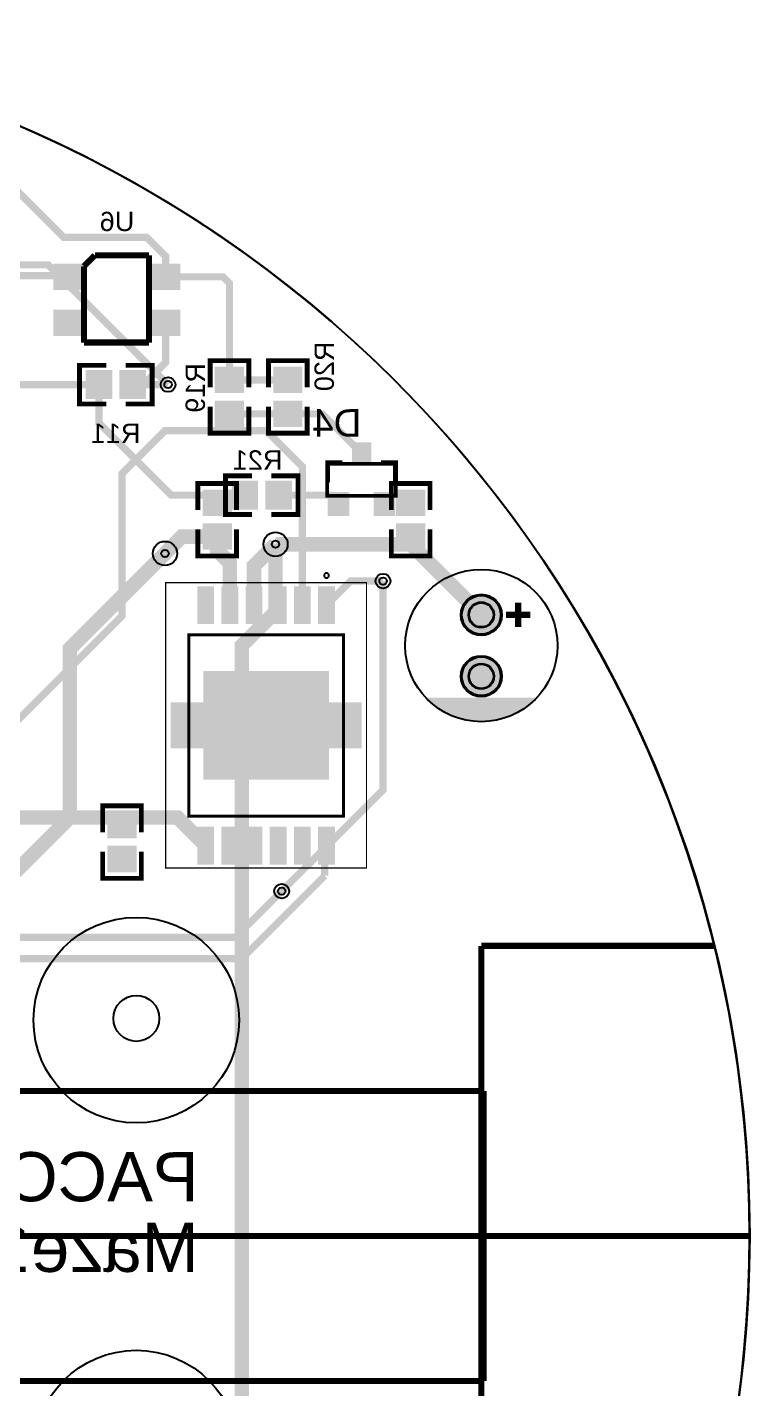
# Model space of a CAD drawing. Header units: millimetres. Extents: x 0 to 100, y 0 to 100.
# Drawn here: x 70.1 to 100.1, y 43.7 to 100 of the extents above; entities that cross this region are included whole.
import ezdxf

# ---------------------------------------------------------------- set-up
doc = ezdxf.new("R2010")
doc.units = ezdxf.units.MM
for name, color, linetype, true_color in [('BoardOutLine', 7, 'Continuous', 0xff00ff), ('BottomLayer', 7, 'Continuous', 0x0000ff), ('BottomPasteMaskLayer', 7, 'Continuous', 0x800000), ('BottomSilkLayer', 7, 'Continuous', 0x66cc33), ('BottomSolderMaskLayer', 7, 'Continuous', 0xaa00ff), ('Document', 7, 'Continuous', 0xffffff), ('Hole', 7, 'Continuous', 0x222222), ('Multi-Layer', 7, 'Continuous', 0xc0c0c0), ('TopLayer', 7, 'Continuous', 0xff0000), ('TopPasteMaskLayer', 7, 'Continuous', 0x808080), ('TopSilkLayer', 7, 'Continuous', 0xffcc00), ('TopSolderMaskLayer', 7, 'Continuous', 0x800080)]:
    doc.layers.add(name, color=color, linetype=linetype, true_color=true_color)
doc.styles.get("Standard").update_dxf_attribs({"font": 'arial.ttf'})

msp = doc.modelspace()

# ---------------------------------------------------------------- hatches: boundary and pattern name
at = {"layer": 'BottomLayer'}
for points in [[(72.3575896000001, 89.17482800000005), (72.3575896000001, 90.17558800000006), (71.25776959999996, 90.17558800000006), (71.25776959999996, 89.17482800000005)], [(76.39491959999998, 89.17482800000005), (76.39491959999998, 90.17558800000006), (75.29636960000005, 90.17558800000006), (75.29636960000005, 89.17482800000005)], [(72.3575896000001, 87.26982799999996), (72.3575896000001, 88.27058799999998), (71.25776959999996, 88.27058799999998), (71.25776959999996, 87.26982799999996)], [(76.39491959999998, 87.26982799999996), (76.39491959999998, 88.27058799999998), (75.29636960000005, 88.27058799999998), (75.29636960000005, 87.26982799999996)], [(72.58690080000008, 84.66701380000006), (73.58689879999986, 84.66701380000006), (73.58689879999986, 85.76701160000005), (72.58690080000008, 85.76701160000005)], [(73.986898, 84.66701380000006), (74.986896, 84.66701380000006), (74.986896, 85.76701160000005), (73.986898, 85.76701160000005)], [(77.93601380000007, 85.90909920000001), (77.93601380000007, 84.90910120000001), (79.03601160000005, 84.90910120000001), (79.03601160000005, 85.90909920000001)], [(80.34901380000008, 85.90909920000001), (80.34901380000008, 84.90910120000001), (81.44901159999984, 84.90910120000001), (81.44901159999984, 85.90909920000001)], [(77.93601380000007, 84.5091020000001), (77.93601380000007, 83.50910399999998), (79.03601160000005, 83.50910399999998), (79.03601160000005, 84.5091020000001)], [(80.34901380000008, 84.5091020000001), (80.34901380000008, 83.50910399999998), (81.44901159999984, 83.50910399999998), (81.44901159999984, 84.5091020000001)], [(84.34704999999997, 82.82990800000005), (83.54695000000004, 82.82990800000005), (83.54695000000004, 81.9299860000001), (84.34704999999997, 81.9299860000001)], [(78.62092480000013, 80.09501380000006), (79.62092280000013, 80.09501380000006), (79.62092280000013, 81.19501160000004), (78.62092480000013, 81.19501160000004)], [(80.02092199999981, 80.09501380000006), (81.02091999999982, 80.09501380000006), (81.02091999999982, 81.19501160000004), (80.02092199999981, 81.19501160000004)], [(83.39709000000005, 80.73009000000002), (82.59699000000012, 80.73009000000002), (82.59699000000012, 79.82991400000014), (83.39709000000005, 79.82991400000014)], [(85.29700999999989, 80.73009000000002), (84.49690999999996, 80.73009000000002), (84.49690999999996, 79.82991400000014), (85.29700999999989, 79.82991400000014)]]:
    msp.add_hatch(color=256, dxfattribs=at).paths.add_polyline_path(points)
at = {"layer": 'BottomPasteMaskLayer'}
for points in [[(72.3575896000001, 89.17482800000005), (72.3575896000001, 90.17558800000006), (71.25776959999996, 90.17558800000006), (71.25776959999996, 89.17482800000005)], [(76.39491959999998, 89.17482800000005), (76.39491959999998, 90.17558800000006), (75.29636960000005, 90.17558800000006), (75.29636960000005, 89.17482800000005)], [(72.3575896000001, 87.26982799999996), (72.3575896000001, 88.27058799999998), (71.25776959999996, 88.27058799999998), (71.25776959999996, 87.26982799999996)], [(76.39491959999998, 87.26982799999996), (76.39491959999998, 88.27058799999998), (75.29636960000005, 88.27058799999998), (75.29636960000005, 87.26982799999996)], [(72.58690080000008, 84.66701380000006), (73.58689879999986, 84.66701380000006), (73.58689879999986, 85.76701160000005), (72.58690080000008, 85.76701160000005)], [(73.986898, 84.66701380000006), (74.986896, 84.66701380000006), (74.986896, 85.76701160000005), (73.986898, 85.76701160000005)], [(77.93601380000007, 85.90909920000001), (77.93601380000007, 84.90910120000001), (79.03601160000005, 84.90910120000001), (79.03601160000005, 85.90909920000001)], [(80.34901380000008, 85.90909920000001), (80.34901380000008, 84.90910120000001), (81.44901159999984, 84.90910120000001), (81.44901159999984, 85.90909920000001)], [(77.93601380000007, 84.5091020000001), (77.93601380000007, 83.50910399999998), (79.03601160000005, 83.50910399999998), (79.03601160000005, 84.5091020000001)], [(80.34901380000008, 84.5091020000001), (80.34901380000008, 83.50910399999998), (81.44901159999984, 83.50910399999998), (81.44901159999984, 84.5091020000001)], [(78.62092480000013, 80.09501380000006), (79.62092280000013, 80.09501380000006), (79.62092280000013, 81.19501160000004), (78.62092480000013, 81.19501160000004)], [(80.02092199999981, 80.09501380000006), (81.02091999999982, 80.09501380000006), (81.02091999999982, 81.19501160000004), (80.02092199999981, 81.19501160000004)], [(83.39709000000005, 80.73009000000002), (82.59699000000012, 80.73009000000002), (82.59699000000012, 79.82991400000014), (83.39709000000005, 79.82991400000014)], [(85.29700999999989, 80.73009000000002), (84.49690999999996, 80.73009000000002), (84.49690999999996, 79.82991400000014), (85.29700999999989, 79.82991400000014)]]:
    msp.add_hatch(color=256, dxfattribs=at).paths.add_polyline_path(points)
at = {"layer": 'BottomSolderMaskLayer'}
for points in [[(72.41342834111663, 89.12860351963047), (72.41342834111663, 90.22181248036964), (71.20195148832511, 90.22181248036964), (71.20195148832511, 89.12860351963047)], [(76.45068098071044, 89.12860351963047), (76.45068098071044, 90.22181248036964), (75.24060306192894, 90.22181248036964), (75.24060306192894, 89.12860351963047)], [(72.41342834111663, 87.2236035196305), (72.41342834111663, 88.31681248036955), (71.20195148832511, 88.31681248036955), (71.20195148832511, 87.2236035196305)], [(76.45068098071044, 87.2236035196305), (76.45068098071044, 88.31681248036955), (75.24060306192894, 88.31681248036955), (75.24060306192894, 87.2236035196305)], [(72.53609305806447, 84.61621497302053), (73.63769105806443, 84.61621497302053), (73.63769105806443, 85.81781277302059), (72.53609305806447, 85.81781277302059)], [(73.93608509677404, 84.61621497302053), (75.03768309677423, 84.61621497302053), (75.03768309677423, 85.81781277302059), (73.93608509677404, 85.81781277302059)], [(77.88013509032282, 85.95528805630511), (77.88013509032282, 84.86292641994146), (79.09189289032258, 84.86292641994146), (79.09189289032258, 85.95528805630511)], [(80.29313509032283, 85.95528805630511), (80.29313509032283, 84.86292641994146), (81.5048928903226, 84.86292641994146), (81.5048928903226, 85.95528805630511)], [(77.88013509032282, 84.55529554838722), (77.88013509032282, 83.46293391202346), (79.09189289032258, 83.46293391202346), (79.09189289032258, 84.55529554838722)], [(80.29313509032283, 84.55529554838722), (80.29313509032283, 83.46293391202346), (81.5048928903226, 83.46293391202346), (81.5048928903226, 84.55529554838722)], [(78.57011705806451, 80.04421497302053), (79.6717150580647, 80.04421497302053), (79.6717150580647, 81.24581277302059), (78.57011705806451, 81.24581277302059)], [(79.97010909677408, 80.04421497302053), (81.07170709677405, 80.04421497302053), (81.07170709677405, 81.24581277302059), (79.97010909677408, 81.24581277302059)], [(83.44789161274969, 80.78089143344903), (82.54618838725048, 80.78089143344903), (82.54618838725048, 79.77911256655113), (83.44789161274969, 79.77911256655113)], [(85.34781161274952, 80.78089143344903), (84.44610838725032, 80.78089143344903), (84.44610838725032, 79.77911256655113), (85.34781161274952, 79.77911256655113)], [(88.04920159999998, 75.69200000000001, 1), (89.75079839999998, 75.69200000000001, 1)], [(88.04920159999998, 73.15200000000004, 1), (89.75079839999998, 73.15200000000004, 1)]]:
    msp.add_hatch(color=256, dxfattribs=at).paths.add_polyline_path(points)
at = {"layer": 'Document'}
for points in [[(79.80009439999992, 73.22007200000007), (77.54990839999994, 73.22007200000007), (77.54990839999994, 71.31989799999997), (79.80009439999992, 71.31989799999997)], [(82.45007640000006, 73.22007200000007), (80.19989039999984, 73.22007200000007), (80.19989039999984, 71.31989799999997), (82.45007640000006, 71.31989799999997)], [(77.15011240000001, 71.92010000000005), (76.19989840000005, 71.92010000000005), (76.19989840000005, 70.31990000000008), (77.15011240000001, 70.31990000000008)], [(83.80008639999994, 71.92010000000005), (82.84987239999998, 71.92010000000005), (82.84987239999998, 70.31990000000008), (83.80008639999994, 70.31990000000008)], [(79.80009439999992, 70.92010200000004), (77.54990839999994, 70.92010200000004), (77.54990839999994, 69.01992800000005), (79.80009439999992, 69.01992800000005)], [(82.45007640000006, 70.92010200000004), (80.19989039999984, 70.92010200000004), (80.19989039999984, 69.01992800000005), (82.45007640000006, 69.01992800000005)]]:
    msp.add_hatch(color=256, dxfattribs=at).paths.add_polyline_path(points)
at = {"layer": 'Multi-Layer'}
for points in [[(88.10000159999997, 75.69200000000001, 1), (89.69999839999998, 75.69200000000001, 1)], [(88.10000159999997, 73.15200000000004, 1), (89.69999839999998, 73.15200000000004, 1)]]:
    msp.add_hatch(color=256, dxfattribs=at).paths.add_polyline_path(points)
at = {"layer": 'TopLayer'}
for points in [[(78.52798619999987, 80.82909920000009), (78.52798619999987, 79.82910120000008), (77.42798840000012, 79.82910120000008), (77.42798840000012, 80.82909920000009)], [(85.4290138, 79.82889799999998), (85.4290138, 80.8288960000001), (86.52901159999999, 80.8288960000001), (86.52901159999999, 79.82889799999998)], [(78.52798619999987, 79.42910200000006), (78.52798619999987, 78.42910400000005), (77.42798840000012, 78.42910400000005), (77.42798840000012, 79.42910200000006)], [(85.4290138, 78.42890080000006), (85.4290138, 79.42889880000007), (86.52901159999999, 79.42889880000007), (86.52901159999999, 78.42890080000006)], [(77.82511740000007, 76.77010299999995), (77.82511740000007, 75.42009300000007), (77.17513139999994, 75.42009300000007), (77.17513139999994, 76.77010299999995)], [(78.82486140000003, 76.77010299999995), (78.82486140000003, 75.42009300000007), (78.1748753999999, 75.42009300000007), (78.1748753999999, 76.77010299999995)], [(79.82485940000004, 76.77010299999995), (79.82485940000004, 75.42009300000007), (79.17487339999991, 75.42009300000007), (79.17487339999991, 76.77010299999995)], [(80.82511140000008, 76.77010299999995), (80.82511140000008, 75.42009300000007), (80.17512539999996, 75.42009300000007), (80.17512539999996, 76.77010299999995)], [(81.82510939999986, 76.77010299999995), (81.82510939999986, 75.42009300000007), (81.17512339999996, 75.42009300000007), (81.17512339999996, 76.77010299999995)], [(82.82485339999982, 76.77010299999995), (82.82485339999982, 75.42009300000007), (82.17486740000015, 75.42009300000007), (82.17486740000015, 76.77010299999995)], [(77.4500863999998, 68.92010600000003), (77.4500863999998, 73.31989400000009), (82.54989839999996, 73.31989400000009), (82.54989839999996, 68.92010600000003)], [(76.10007639999992, 72.01992200000007), (77.4500863999998, 72.01992200000007), (77.4500863999998, 70.22007800000006), (76.10007639999992, 70.22007800000006)], [(82.54989839999996, 72.01992200000007), (83.89990839999984, 72.01992200000007), (83.89990839999984, 70.22007800000006), (82.54989839999996, 70.22007800000006)], [(73.49101380000013, 66.49389799999994), (73.49101380000013, 67.49389600000006), (74.59101159999989, 67.49389600000006), (74.59101159999989, 66.49389799999994)], [(77.17513139999994, 65.46989700000006), (77.17513139999994, 66.81990699999994), (77.82511740000007, 66.81990699999994), (77.82511740000007, 65.46989700000006)], [(78.1748753999999, 65.46989700000006), (78.1748753999999, 66.81990699999994), (78.82486140000003, 66.81990699999994), (78.82486140000003, 65.46989700000006)], [(79.17487339999991, 65.46989700000006), (79.17487339999991, 66.81990699999994), (79.82485940000004, 66.81990699999994), (79.82485940000004, 65.46989700000006)], [(80.17512539999996, 65.46989700000006), (80.17512539999996, 66.81990699999994), (80.82511140000008, 66.81990699999994), (80.82511140000008, 65.46989700000006)], [(81.17512339999996, 65.46989700000006), (81.17512339999996, 66.81990699999994), (81.82510939999986, 66.81990699999994), (81.82510939999986, 65.46989700000006)], [(82.17486740000015, 65.46989700000006), (82.17486740000015, 66.81990699999994), (82.82485339999982, 66.81990699999994), (82.82485339999982, 65.46989700000006)], [(73.49101380000013, 65.09390080000003), (73.49101380000013, 66.09389880000003), (74.59101159999989, 66.09389880000003), (74.59101159999989, 65.09390080000003)]]:
    msp.add_hatch(color=256, dxfattribs=at).paths.add_polyline_path(points)
at = {"layer": 'TopPasteMaskLayer'}
for points in [[(78.52798619999987, 80.82909920000009), (78.52798619999987, 79.82910120000008), (77.42798840000012, 79.82910120000008), (77.42798840000012, 80.82909920000009)], [(85.4290138, 79.82889799999998), (85.4290138, 80.8288960000001), (86.52901159999999, 80.8288960000001), (86.52901159999999, 79.82889799999998)], [(78.52798619999987, 79.42910200000006), (78.52798619999987, 78.42910400000005), (77.42798840000012, 78.42910400000005), (77.42798840000012, 79.42910200000006)], [(85.4290138, 78.42890080000006), (85.4290138, 79.42889880000007), (86.52901159999999, 79.42889880000007), (86.52901159999999, 78.42890080000006)], [(77.82511740000007, 76.77010299999995), (77.82511740000007, 75.42009300000007), (77.17513139999994, 75.42009300000007), (77.17513139999994, 76.77010299999995)], [(78.82486140000003, 76.77010299999995), (78.82486140000003, 75.42009300000007), (78.1748753999999, 75.42009300000007), (78.1748753999999, 76.77010299999995)], [(79.82485940000004, 76.77010299999995), (79.82485940000004, 75.42009300000007), (79.17487339999991, 75.42009300000007), (79.17487339999991, 76.77010299999995)], [(80.82511140000008, 76.77010299999995), (80.82511140000008, 75.42009300000007), (80.17512539999996, 75.42009300000007), (80.17512539999996, 76.77010299999995)], [(81.82510939999986, 76.77010299999995), (81.82510939999986, 75.42009300000007), (81.17512339999996, 75.42009300000007), (81.17512339999996, 76.77010299999995)], [(82.82485339999982, 76.77010299999995), (82.82485339999982, 75.42009300000007), (82.17486740000015, 75.42009300000007), (82.17486740000015, 76.77010299999995)], [(77.4500863999998, 68.92010600000003), (77.4500863999998, 73.31989400000009), (82.54989839999996, 73.31989400000009), (82.54989839999996, 68.92010600000003)], [(76.10007639999992, 72.01992200000007), (77.4500863999998, 72.01992200000007), (77.4500863999998, 70.22007800000006), (76.10007639999992, 70.22007800000006)], [(82.54989839999996, 72.01992200000007), (83.89990839999984, 72.01992200000007), (83.89990839999984, 70.22007800000006), (82.54989839999996, 70.22007800000006)], [(73.49101380000013, 66.49389799999994), (73.49101380000013, 67.49389600000006), (74.59101159999989, 67.49389600000006), (74.59101159999989, 66.49389799999994)], [(77.17513139999994, 65.46989700000006), (77.17513139999994, 66.81990699999994), (77.82511740000007, 66.81990699999994), (77.82511740000007, 65.46989700000006)], [(78.1748753999999, 65.46989700000006), (78.1748753999999, 66.81990699999994), (78.82486140000003, 66.81990699999994), (78.82486140000003, 65.46989700000006)], [(79.17487339999991, 65.46989700000006), (79.17487339999991, 66.81990699999994), (79.82485940000004, 66.81990699999994), (79.82485940000004, 65.46989700000006)], [(80.17512539999996, 65.46989700000006), (80.17512539999996, 66.81990699999994), (80.82511140000008, 66.81990699999994), (80.82511140000008, 65.46989700000006)], [(81.17512339999996, 65.46989700000006), (81.17512339999996, 66.81990699999994), (81.82510939999986, 66.81990699999994), (81.82510939999986, 65.46989700000006)], [(82.17486740000015, 65.46989700000006), (82.17486740000015, 66.81990699999994), (82.82485339999982, 66.81990699999994), (82.82485339999982, 65.46989700000006)], [(73.49101380000013, 65.09390080000003), (73.49101380000013, 66.09389880000003), (74.59101159999989, 66.09389880000003), (74.59101159999989, 65.09390080000003)]]:
    msp.add_hatch(color=256, dxfattribs=at).paths.add_polyline_path(points)
at = {"layer": 'TopSilkLayer'}
msp.add_hatch(color=256, dxfattribs=at).paths.add_polyline_path([(91.18600000000004, 72.26300000000003), (91.13213430702615, 72.2048554460938), (91.07679015872543, 72.14811633015631), (91.02000421232299, 72.09282023337073), (90.96181408002087, 72.03900378113576), (90.90225830408315, 71.9867026188067), (90.84137633130956, 71.93595138808575), (90.77920848690644, 71.88678370407729), (90.71579594777779, 71.83923213302228), (90.65118071525274, 71.79332817072907), (90.58540558726384, 71.74910222171081), (90.51851413000179, 71.70658357904802), (90.4505506490583, 71.66580040498627), (90.38156016008077, 71.62677971228186), (90.31158835895542, 71.58954734631106), (90.24068159154137, 71.55412796795133), (90.16888682297315, 71.52054503724605), (90.09625160655344, 71.48882079786722), (90.02282405225571, 71.45897626238127), (89.94865279485919, 71.431031198332), (89.87378696173494, 71.40500411514711), (89.79827614030671, 71.38091225187884), (89.72217034520656, 71.35877156578545), (89.64551998514764, 71.33859672176186), (89.56837582953642, 71.32040108262674), (89.49078897484458, 71.30419670027118), (89.41281081076602, 71.28999430767624), (89.33449298617813, 71.27780331180395), (89.25588737493342, 71.26763178736712), (89.17704604149992, 71.25948647147993), (89.09802120647544, 71.25337275919696), (89.01886521200129, 71.24929469993867), (88.93963048709168, 71.24725499480962), (88.86036951290828, 71.24725499480962), (88.78113478799867, 71.24929469993867), (88.70197879352452, 71.25337275919696), (88.62295395850003, 71.25948647147993), (88.54411262506653, 71.26763178736712), (88.46550701382182, 71.27780331180395), (88.38718918923394, 71.28999430767624), (88.30921102515538, 71.30419670027118), (88.23162417046353, 71.32040108262674), (88.15448001485231, 71.33859672176186), (88.07782965479339, 71.35877156578545), (88.00172385969324, 71.38091225187884), (87.92621303826502, 71.40500411514711), (87.85134720514077, 71.431031198332), (87.77717594774424, 71.45897626238127), (87.70374839344652, 71.48882079786722), (87.6311131770268, 71.52054503724605), (87.55931840845858, 71.55412796795133), (87.48841164104454, 71.58954734631106), (87.41843983991919, 71.62677971228186), (87.34944935094165, 71.66580040498627), (87.28148586999816, 71.70658357904802), (87.21459441273612, 71.74910222171081), (87.14881928474722, 71.79332817072907), (87.08420405222216, 71.83923213302228), (87.02079151309351, 71.88678370407729), (86.9586236686904, 71.93595138808575), (86.8977416959168, 71.9867026188067), (86.83818591997908, 72.03900378113576), (86.77999578767697, 72.09282023337073), (86.72320984127452, 72.14811633015631), (86.6678656929738, 72.2048554460938), (86.61399999999992, 72.26300000000003)])
at = {"layer": 'TopSolderMaskLayer'}
for points in [[(78.58386490967712, 80.87528805630507), (78.58386490967712, 79.78292641994142), (77.37210710967736, 79.78292641994142), (77.37210710967736, 80.87528805630507)], [(85.37313509032276, 79.78272791202346), (85.37313509032276, 80.87508954838722), (86.58489289032252, 80.87508954838722), (86.58489289032252, 79.78272791202346)], [(78.58386490967712, 79.47529554838718), (78.58386490967712, 78.38293391202353), (77.37210710967736, 78.38293391202353), (77.37210710967736, 79.47529554838718)], [(85.37313509032276, 78.38271194369497), (85.37313509032276, 79.47507358005862), (86.58489289032252, 79.47507358005862), (86.58489289032252, 78.38271194369497)], [(77.84956830498606, 76.87561374638528), (77.84956830498606, 75.31458225361473), (77.1506652024458, 75.31458225361473), (77.1506652024458, 76.87561374638528)], [(78.8493123049858, 76.87561374638528), (78.8493123049858, 75.31458225361473), (78.15040920244576, 75.31458225361473), (78.15040920244576, 76.87561374638528)], [(79.8493103049858, 76.87561374638528), (79.8493103049858, 75.31458225361473), (79.15040720244576, 75.31458225361473), (79.15040720244576, 76.87561374638528)], [(80.84956230498585, 76.87561374638528), (80.84956230498585, 75.31458225361473), (80.15065920244581, 75.31458225361473), (80.15065920244581, 76.87561374638528)], [(81.84956030498563, 76.87561374638528), (81.84956030498563, 75.31458225361473), (81.15065720244581, 75.31458225361473), (81.15065720244581, 76.87561374638528)], [(82.8493043049856, 76.87561374638528), (82.8493043049856, 75.31458225361473), (82.15040120244578, 75.31458225361473), (82.15040120244578, 76.87561374638528)], [(88.04920159999998, 75.69200000000001, 1), (89.75079839999998, 75.69200000000001, 1)], [(88.04920159999998, 73.15200000000004, 1), (89.75079839999998, 73.15200000000004, 1)], [(77.399284628916, 68.86930541345589), (77.399284628916, 73.37069458654412), (82.60069612289215, 73.37069458654412), (82.60069612289215, 68.86930541345589)], [(76.04927735580361, 72.07072271691675), (77.50088926741034, 72.07072271691675), (77.50088926741034, 70.16927728308337), (76.04927735580361, 70.16927728308337)], [(82.49908023973364, 72.07072271691675), (83.9506921513406, 72.07072271691675), (83.9506921513406, 70.16927728308337), (82.49908023973364, 70.16927728308337)], [(73.43513509032266, 66.44772791202342), (73.43513509032266, 67.54008954838719), (74.64689289032242, 67.54008954838719), (74.64689289032242, 66.44772791202342)], [(77.1506652024458, 65.36438625361473), (77.1506652024458, 66.92541774638539), (77.84956830498606, 66.92541774638539), (77.84956830498606, 65.36438625361473)], [(78.15040920244576, 65.36438625361473), (78.15040920244576, 66.92541774638539), (78.8493123049858, 66.92541774638539), (78.8493123049858, 65.36438625361473)], [(79.15040720244576, 65.36438625361473), (79.15040720244576, 66.92541774638539), (79.8493103049858, 66.92541774638539), (79.8493103049858, 65.36438625361473)], [(80.15065920244581, 65.36438625361473), (80.15065920244581, 66.92541774638539), (80.84956230498585, 66.92541774638539), (80.84956230498585, 65.36438625361473)], [(81.15065720244581, 65.36438625361473), (81.15065720244581, 66.92541774638539), (81.84956030498563, 66.92541774638539), (81.84956030498563, 65.36438625361473)], [(82.15040120244578, 65.36438625361473), (82.15040120244578, 66.92541774638539), (82.8493043049856, 66.92541774638539), (82.8493043049856, 65.36438625361473)], [(73.43513509032266, 65.04771194369505), (73.43513509032266, 66.1400735800587), (74.64689289032242, 66.1400735800587), (74.64689289032242, 65.04771194369505)]]:
    msp.add_hatch(color=256, dxfattribs=at).paths.add_polyline_path(points)

# ---------------------------------------------------------------- linework, layer by layer
at = {"layer": 'BoardOutLine', "const_width": 0.254}
for points in [[(88.89999999999998, 62.000003000000106), (98.03246840000008, 62.000003000000106)], [(88.89999999999998, 38.00094000000013), (88.89999999999998, 61.998860000000036)], [(98.03246840000008, 62.000003000000106), (98.55200000000002, 62.000003000000106)]]:
    msp.add_lwpolyline(points, dxfattribs=at)
at = {"layer": 'BoardOutLine'}
msp.add_arc((49.99728875048106, 50.00223653392766), 49.9961662, 193.90418021282937, 166.1156997810899, dxfattribs=at)
at = {"layer": 'BottomLayer'}
for points, const_width in [([(75.84440000000006, 89.67470000000014), (75.84440000000006, 90.52560000000005), (75.0569999999999, 91.3130000000001), (71.62800000000004, 91.3130000000001), (67.56399999999996, 95.37700000000007), (56.26100000000008, 95.37700000000007)], 0.2999994), ([(71.80773039999997, 89.67513180000003), (71.75896239999986, 89.72389980000003), (68.96105080000018, 89.72389980000003)], 0.2999994), ([(78.48599999999999, 85.40902400000004), (78.48599999999999, 89.40800000000002), (78.21884279999983, 89.67515720000006), (75.84554300000002, 89.67515720000006)], 0.2999994), ([(73.08596, 85.2170000000001), (66.67500000000007, 85.2170000000001), (63.56095999999991, 88.33104000000014), (63.56095999999991, 89.154)], 0.2999994), ([(74.48694779999994, 85.21694920000004), (74.9299491999999, 85.21694920000004), (75.84556839999993, 86.13256840000008), (75.84556839999993, 87.77013180000006)], 0.2999994), ([(73.08697599999994, 85.2170000000001), (73.08697599999994, 83.63102400000002), (76.07299999999998, 80.6450000000001), (79.12099999999998, 80.6450000000001)], 0.2999994), ([(74.48694779999994, 85.21694920000004), (75.94600000000003, 85.2170000000001)], 0.2999994), ([(80.899, 85.40902400000004), (80.89897459999986, 85.40904940000007), (78.48599999999999, 85.40904940000007)], 0.2999994), ([(78.48599999999999, 84.00895060000005), (80.89897459999986, 84.00895060000005), (80.899, 84.00897600000008)], 0.2999994), ([(80.899, 84.00897600000008), (82.31809800000008, 84.00897600000008), (83.947, 82.38007400000004)], 0.2999994), ([(80.52104799999995, 80.6450000000001), (82.63204200000007, 80.6450000000001), (82.99704000000008, 80.28000200000008)], 0.2999994), ([(78.99400000000003, 60.70600000000002), (78.99400000000003, 74.42200000000003), (80.39099999999996, 75.81900000000007), (80.39099999999996, 78.61300000000006)], 0.5999988), ([(88.90007619999994, 75.69194920000007), (85.97902540000007, 78.61300000000006), (80.39099999999996, 78.61300000000006)], 0.5999988), ([(75.81900000000007, 78.23200000000008), (71.88199999999995, 74.29500000000007), (71.88199999999995, 67.31000000000006), (69.34199999999998, 64.76994920000004), (68.25010480000003, 64.76994920000004)], 0.5999988), ([(84.8359999999999, 77.08900000000006), (84.8359999999999, 68.45300000000009), (80.64499999999987, 64.26200000000006)], 0.2999994), ([(78.99400000000003, 36.19500000000005), (78.99400000000003, 60.70600000000002)], 0.5999988)]:
    msp.add_lwpolyline(points, dxfattribs=dict(at, const_width=const_width))
at = {"layer": 'BottomSilkLayer'}
for points, const_width in [([(72.92400959999998, 90.56420800000012), (72.46680959999992, 90.10700800000006)], 0.254), ([(72.92400959999998, 90.56420800000012), (75.15920960000005, 90.56420800000012)], 0.254), ([(75.15920960000005, 86.95740799999999), (75.15920960000005, 90.56420800000012)], 0.254), ([(72.46680959999992, 86.95740799999999), (72.46680959999992, 90.10700800000006)], 0.254), ([(72.46680959999992, 86.95740799999999), (75.15920960000005, 86.95740799999999)], 0.254), ([(77.68590000000006, 85.10905000000002), (77.68590000000006, 86.20912400000009), (78.68589800000007, 86.20912400000009), (79.28609999999992, 86.20912400000009), (79.28609999999992, 85.10905000000002)], 0.1999996), ([(80.09890000000007, 85.10905000000002), (80.09890000000007, 86.20912400000009), (81.09889800000008, 86.20912400000009), (81.69909999999993, 86.20912400000009), (81.69909999999993, 85.10905000000002)], 0.1999996), ([(73.38694999999996, 84.41690000000006), (72.286876, 84.41690000000006), (72.286876, 85.41689799999995), (72.286876, 86.01710000000003), (73.38694999999996, 86.01710000000003)], 0.1999996), ([(74.18679599999984, 84.41690000000006), (75.28687000000002, 84.41690000000006), (75.28687000000002, 86.01710000000003), (74.18679599999984, 86.01710000000003)], 0.1999996), ([(77.68590000000006, 84.30920400000002), (77.68590000000006, 83.20912999999996), (79.28609999999992, 83.20912999999996), (79.28609999999992, 84.30920400000002)], 0.1999996), ([(80.09890000000007, 84.30920400000002), (80.09890000000007, 83.20912999999996), (81.69909999999993, 83.20912999999996), (81.69909999999993, 84.30920400000002)], 0.1999996), ([(83.14690000000007, 81.98002399999996), (82.54695200000003, 81.98002399999996), (82.54695200000003, 81.17992400000014)], 0.20320000000000002), ([(84.74709999999993, 81.98002399999996), (85.34704799999997, 81.98002399999996), (85.34704799999997, 81.17992400000014)], 0.20320000000000002), ([(79.42097399999977, 79.84490000000005), (78.32090000000005, 79.84490000000005), (78.32090000000005, 80.84489799999994), (78.32090000000005, 81.44510000000002), (79.42097399999977, 81.44510000000002)], 0.1999996), ([(80.22081999999989, 79.84490000000005), (81.32089400000007, 79.84490000000005), (81.32089400000007, 81.44510000000002), (80.22081999999989, 81.44510000000002)], 0.1999996)]:
    msp.add_lwpolyline(points, dxfattribs=dict(at, const_width=const_width))
at = {"layer": 'BottomSolderMaskLayer'}
for centre, radius in [((88.89999999999998, 75.69200000000001), 0.8507984), ((88.89999999999998, 75.69200000000001), 0.5317489999999999), ((88.89999999999998, 73.15200000000004), 0.8507984), ((88.89999999999998, 73.15200000000004), 0.5317489999999999)]:
    msp.add_circle(centre, radius, dxfattribs=at)
at = {"layer": 'Document'}
for points, const_width in [([(82.52459999999985, 81.94040000000007), (82.52459999999985, 80.6196000000001), (85.36940000000016, 80.6196000000001), (85.36940000000016, 81.94040000000007), (82.52459999999985, 81.94040000000007)], 0.1524), ([(84.15009840000005, 77.01991200000009), (84.15009840000005, 65.22008800000003), (75.84988640000017, 65.22008800000003), (75.84988640000017, 77.01991200000009), (84.15009840000005, 77.01991200000009)], 0.050038000000000006), ([(83.19988440000009, 74.87005600000009), (83.19988440000009, 67.36994400000003), (76.80010040000013, 67.36994400000003), (76.80010040000013, 74.87005600000009), (83.19988440000009, 74.87005600000009)], 0.127)]:
    msp.add_lwpolyline(points, close=True, dxfattribs=dict(at, const_width=const_width))
at = {"layer": 'Document', "const_width": 0.254}
for points in [[(88.99997440000004, 55.99993880000011), (58.00001099999997, 55.99993880000011)], [(88.99997440000004, 49.99992540000005), (88.99999979999996, 55.99993880000011)], [(49.99990000000014, 49.999900000000025), (99.99979999999994, 49.999900000000025)], [(88.99997440000004, 49.99992540000005), (88.99999979999996, 43.99991200000011)], [(88.99999979999996, 43.99991200000011), (58.000061800000026, 43.99991200000011)]]:
    msp.add_lwpolyline(points, dxfattribs=at)
at = {"layer": 'Document'}
for centre, radius in [((49.99990000000014, 49.999900000000025), 49.9999), ((74.63307399999997, 58.928), 4.249928), ((74.63307399999997, 41.02100000000007), 4.249928)]:
    msp.add_circle(centre, radius, dxfattribs=at)
msp.add_arc((82.49770139999998, 77.32011670858412), 0.10007600000000001, 271.236172364183, 268.76382763581717, dxfattribs=at)
at = {"layer": 'Hole'}
for centre in [(75.94600000000003, 85.2170000000001), (75.81900000000007, 78.23200000000008), (80.39099999999996, 78.61300000000006), (84.8359999999999, 77.08900000000006), (80.64499999999987, 64.26200000000006)]:
    msp.add_circle(centre, 0.1524, dxfattribs=at)
at = {"layer": 'Multi-Layer'}
for centre, radius in [((75.94600000000003, 85.2170000000001), 0.3048), ((80.39099999999996, 78.61300000000006), 0.49999899999999997), ((75.81900000000007, 78.23200000000008), 0.49999899999999997), ((84.8359999999999, 77.08900000000006), 0.30500320000000003), ((88.89999999999998, 75.69200000000001), 0.7999984), ((88.89999999999998, 75.69200000000001), 0.49999899999999997), ((88.89999999999998, 73.15200000000004), 0.7999984), ((88.89999999999998, 73.15200000000004), 0.49999899999999997), ((80.64499999999987, 64.26200000000006), 0.30500320000000003), ((74.63307399999997, 58.99988200000007), 0.9500108)]:
    msp.add_circle(centre, radius, dxfattribs=at)
at = {"layer": 'TopLayer'}
for points, const_width in [([(75.94600000000003, 85.2170000000001), (70.99300000000005, 90.17000000000007), (48.00599999999997, 90.17000000000007), (41.40199999999993, 83.56600000000003), (41.40199999999993, 79.12094920000004)], 0.2999994), ([(68.24979999999994, 69.85000000000002), (74.04100000000005, 75.64120000000014), (74.04100000000005, 81.53399999999999), (75.81900000000007, 83.31200000000001), (80.00999999999988, 83.31200000000001), (81.50097999999991, 81.82102000000009), (81.50097999999991, 76.09586000000013)], 0.2999994), ([(77.97799999999995, 78.92897600000003), (76.5159759999998, 78.92897600000003), (75.81900000000007, 78.23200000000008)], 0.5999988), ([(78.49996999999996, 76.09509800000001), (78.49996999999996, 77.83703000000014), (77.97799999999995, 78.35900000000004), (77.97799999999995, 78.92897600000003)], 0.5999988), ([(79.49945999999989, 76.09586000000013), (79.50200000000007, 77.72400000000005), (80.39099999999996, 78.61300000000006)], 0.5999988), ([(88.90007619999994, 75.69194920000007), (85.97894919999987, 78.61307620000014), (85.97894919999987, 78.92889980000007)], 0.5999988), ([(82.49988580000002, 76.09507259999998), (83.49381319999986, 77.08900000000006), (84.8359999999999, 77.08900000000006)], 0.2999994), ([(80.64499999999987, 64.26200000000006), (78.7399999999999, 62.357000000000085), (68.19899999999996, 62.357000000000085), (55.470958400000086, 75.08496539999999), (54.41937299999984, 75.08496539999999)], 0.2999994), ([(82.42299999999989, 64.89700000000005), (78.99400000000003, 61.468000000000075), (67.43700000000001, 61.468000000000075), (54.620160000000055, 74.28484000000003), (54.419500000000085, 74.28484000000003)], 0.2999994), ([(77.50048000000004, 66.14414), (76.33461999999997, 67.31000000000006), (68.24979999999994, 67.31000000000006)], 0.5999988), ([(82.49920000000009, 66.14414), (82.42299999999989, 66.14414), (82.42299999999989, 64.89700000000005)], 0.2999994)]:
    msp.add_lwpolyline(points, dxfattribs=dict(at, const_width=const_width))
at = {"layer": 'TopSilkLayer'}
for points, const_width in [([(78.77809999999988, 80.02904999999998), (78.77809999999988, 81.12912400000005), (77.77810199999988, 81.12912400000005), (77.17790000000002, 81.12912400000005), (77.17790000000002, 80.02904999999998)], 0.1999996), ([(85.1789, 80.02879600000006), (85.1789, 81.12887000000012), (86.77909999999986, 81.12887000000012), (86.77909999999986, 80.02879600000006)], 0.1999996), ([(78.77809999999988, 79.22920399999998), (78.77809999999988, 78.12913000000003), (77.17790000000002, 78.12913000000003), (77.17790000000002, 79.22920399999998)], 0.1999996), ([(85.1789, 79.22895000000005), (85.1789, 78.1288760000001), (86.178898, 78.1288760000001), (86.77909999999986, 78.1288760000001), (86.77909999999986, 79.22895000000005)], 0.1999996), ([(90.42399999999986, 76.20000000000005), (90.42399999999986, 75.18400000000008)], 0.254), ([(90.9319999999999, 75.69200000000001), (89.91600000000005, 75.69200000000001)], 0.254), ([(76.80010040000013, 72.27011200000004), (76.80010040000013, 74.87005600000009), (83.19988440000009, 74.87005600000009), (83.19988440000009, 72.27011200000004)], 0.127), ([(76.80010040000013, 69.96988800000008), (76.80010040000013, 67.36994400000003), (83.19988440000009, 67.36994400000003), (83.19988440000009, 69.96988800000008)], 0.127), ([(73.24090000000012, 66.69379600000002), (73.24090000000012, 67.79387000000008), (74.84109999999998, 67.79387000000008), (74.84109999999998, 66.69379600000002)], 0.1999996), ([(73.24090000000012, 65.89395000000013), (73.24090000000012, 64.79387600000007), (74.24089800000013, 64.79387600000007), (74.84109999999998, 64.79387600000007), (74.84109999999998, 65.89395000000013)], 0.1999996)]:
    msp.add_lwpolyline(points, dxfattribs=dict(at, const_width=const_width))
msp.add_circle((88.89999999999998, 74.42200000000003), 3.1496, dxfattribs=at)
msp.add_arc((82.49770139999998, 77.32011670858412), 0.10007600000000001, 271.236172364183, 268.76382763581717, dxfattribs=at)
at = {"layer": 'TopSolderMaskLayer'}
for centre, radius in [((88.89999999999998, 75.69200000000001), 0.8507984), ((88.89999999999998, 75.69200000000001), 0.5317489999999999), ((88.89999999999998, 73.15200000000004), 0.8507984), ((88.89999999999998, 73.15200000000004), 0.5317489999999999)]:
    msp.add_circle(centre, radius, dxfattribs=at)

# ---------------------------------------------------------------- texts
at = {"layer": 'BottomSilkLayer', "text_generation_flag": 2}
for s, height, p in [('U6', 0.7999984, (74.54899999999986, 91.56700000000001)), ('D4', 1.143, (83.947, 83.05799999999999)), ('R11', 0.7999984, (74.803, 82.80400000000009)), ('R21', 0.7999984, (80.67395599999998, 81.69910000000004)), ('PACOSV 2020', 2.032, (77.21600000000001, 51.43500000000006)), ('Maze1.0TP', 2.032, (77.21600000000001, 48.51400000000001))]:
    msp.add_text(s, height=height, dxfattribs=at).set_placement(p)
for s, p in [('R20', (82.80399999999997, 86.995)), ('R19', (77.46999999999991, 86.106))]:
    msp.add_text(s, height=0.7999984, rotation=90, dxfattribs=at).set_placement(p)

doc.saveas('drawing.dxf')
